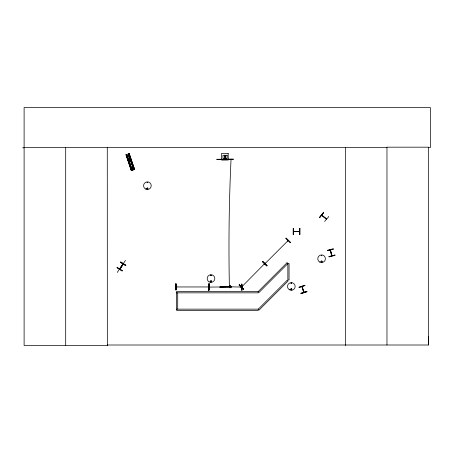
<?xml version="1.0" encoding="UTF-8"?>
<svg xmlns="http://www.w3.org/2000/svg" width="453" height="453" viewBox="0 0 453 453"><rect width="100%" height="100%" fill="white"/><g stroke="black" fill="none" stroke-linecap="round" stroke-linejoin="round"><path stroke-width="0.68" d="M428.232 147.638L430.35 147.638L430.35 107.531L24.111 107.531L24.111 345.469L107.338 345.469L107.282 345.005L428.544 345.005L428.606 336.403M132.74 169.054L132.576 169.682L132.956 169.626L132.616 169.813M119.671 269.025L120.221 268.567M147.072 182.497C148.176 181.698 147.214 183.255 147.191 182.712M147.248 182.457L147.57 182.593L147.293 182.383M147.049 188.448C148.369 189.83 146.891 187.01 147.31 188.895M291.024 283.267C291.97 282.179 291.336 284.541 291.036 283.102M291.511 283.318L291.143 283.267L291.489 283.267M321.268 255.475C322.128 256.534 321.602 254.784 321.443 255.299M321.409 255.611L321.783 255.56L321.437 255.52M321.177 261.608C322.411 260.254 321.573 263.159 321.279 261.426M302.015 287.089L302.349 287.043L302.106 286.477M303.555 291.868L303.855 291.704L303.991 292.31M303.686 292.27L304.025 292.23L302.128 286.534L303.725 292.395M321.681 215.317L326.347 219.099L326.471 218.81M331.698 255.73L330.243 250.039M122.644 264.309L123.148 263.974M210.707 275.192C211.115 276.472 211.426 274.603 210.843 275.096M220.571 286.857L219.903 287.128M122.616 264.292L122.876 264.456M176.121 286.749L176.806 286.743M241.692 287.089L241.075 287.094L241.692 287.304M299.563 231.613L293.516 231.37L294.235 231.613M120.475 262.264L120.657 261.981L125.826 265.277L125.645 265.566L120.481 262.253L125.691 265.492M119.705 268.969L123.125 264.054M119.852 269.139L123.114 264.025M132.961 169.66L132.576 169.847M242.061 286.579C240.645 287.581 242.7 285.481 241.653 286.964L264.631 263.652M264.416 264.218C263.759 263.782 264.682 264.767 264.784 263.799M264.846 263.436L265.413 263.272M264.716 263.912L264.348 264.241M287.983 240.345L287.655 240.979L288.136 240.492M288.068 240.605L264.965 263.708M330.288 249.965L331.726 255.86M210.702 281.115C211.506 282.932 210.69 280.011 211.353 281.313M319.744 217.514L323.584 212.74L323.317 212.525L319.49 217.31L319.756 217.519L323.55 212.712M322.179 215.673L322.208 215.345M325.792 218.657L326.126 218.482M324.603 221.409L328.635 216.783L328.368 216.568M176.806 286.953L176.251 286.715M208.261 286.964L208.386 286.715M208.941 286.959L209.558 287.083M208.878 287.089L231.755 286.857L219.767 287.128M209.473 287.066L208.895 287.332M241.013 287.094L241.613 287.327M299.071 231.37L298.94 231.681M299.546 231.636L293.516 231.647L299.501 231.681M132.769 169.094L132.44 169.173M301.902 286.539L303.736 292.349M285.877 238.267L286.12 238.023L290.481 242.332L290.237 242.57L285.888 238.255L290.299 242.514M241.472 286.811L242.01 286.568M264.195 264.093L264.586 263.697M265.215 263.108L265.045 263.629M287.547 240.781L287.87 240.413M287.7 240.934L288.091 240.537M331.624 255.181L331.998 255.786M265.124 263.108L265.367 263.289M211.092 275.526L210.866 275.231L211.081 275.503M321.336 261.347L321.687 261.256M321.738 215.045L326.471 218.839M321.777 261.925L321.409 261.925M128.222 153.997L128.68 153.844L133.969 169.581M125.894 154.801L129.02 153.748L134.32 169.462M126.653 156.319L129.558 155.339M127.016 157.389L129.92 156.41M127.553 158.98L130.458 158.006M128.029 160.402L130.934 159.422M128.567 161.998L131.472 161.019M130.877 168.844L133.782 167.865M130.549 169.456L134.422 168.154M130.589 169.581L134.462 168.273M132.355 169.19L132.808 169.031M132.644 170.056L133.103 169.898M299.065 287.372L304.897 285.486M303.51 291.721L303.85 291.772M300.973 293.284L306.806 291.398L306.913 291.721L301.075 293.606L300.973 293.284L306.834 291.477M301.069 293.578L306.902 291.698M327.326 250.333L333.261 248.788L333.346 249.116L327.406 250.622L327.321 250.305M327.394 250.594L333.334 249.076M330.458 250.617L330.48 249.846M331.551 255.175L331.919 255.237M328.946 256.653L334.886 255.135M291.234 288.957C292.825 289.733 289.829 289.682 291.421 288.957M224.773 155.368L225.266 155.362M224.337 155.622L225.702 155.611M223.918 159.037L226.302 159.009M216.789 159.28L233.437 159.105M216.789 159.45L233.437 159.275M223.924 159.462L226.307 159.433M208.516 284.133L208.856 284.133L208.895 290.26L208.556 290.265L208.516 284.133L208.584 290.265M241.676 284.133L242.015 284.127L242.055 290.26L241.709 290.26L241.715 284.133M176.189 286.749L176.738 286.743M176.744 286.953L176.189 286.959L208.878 286.959L208.323 286.964M208.323 286.749L208.81 286.715M208.941 287.089L209.496 287.089M209.496 287.298L209.003 287.332M241.098 287.327L241.63 287.304M175.804 289.92L176.143 289.92L176.104 283.788L175.764 283.793L175.804 289.92L175.792 283.793M22.65 147.808L24.111 147.803M24.111 147.638L386.964 147.638M293.499 234.575L293.159 234.575L293.187 228.442L293.499 228.442L293.482 234.575M229.637 285.532L230.266 285.537M229.592 285.617L230.311 285.622M229.614 286.041L230.283 286.047M229.694 287.259L230.367 287.264M229.671 287.683L230.384 287.689M229.716 287.768L230.339 287.774M231.755 286.857L241.608 287.066M231.619 287.128L230.951 286.857M299.626 231.404L298.946 231.613M120.645 262.004L125.809 265.299M117.134 267.508L122.299 270.803M125.47 260.384L120.713 267.61M121.829 265.515L117.27 272.434M322.678 216.041L325.424 218.244M262.587 261.511L267.038 265.775M262.525 261.574L266.885 265.877M239.292 284.807L243.623 289.144M239.099 284.999L243.465 289.308M330.543 249.965L331.981 255.724M330.35 250.452L330.645 250.379M129.173 153.68L134.479 169.411M129.014 153.731L134.292 169.473M128.862 153.788L134.167 169.513L128.799 153.805L129.247 153.658L134.547 169.382L131.194 170.532L125.962 154.779M128.607 153.873L133.912 169.598M130.47 159.813L128.476 153.912L133.726 169.66M130.911 161.121L133.782 169.643M128.737 155.288L130.215 159.898M130.657 161.211L133.601 169.705M133.312 169.801L132.429 170.101M127.338 155.77L128.901 160.356M129.332 161.67L132.219 170.186M127.282 155.792L127.723 157.1M128.165 158.414L128.833 160.379M129.275 161.693L131.704 168.901M127.151 155.838L127.599 157.146M128.04 158.459L128.703 160.424M129.145 161.732L131.574 168.941M126.681 154.535L131.987 170.266M126.97 155.9L127.412 157.208M127.854 158.522L128.516 160.487M128.958 161.795L131.613 169.66M126.472 154.603L128.448 160.509M128.901 161.817L131.54 169.682M131.653 170.379L126.347 154.649L131.58 170.402M126.115 154.728L131.398 170.464M231.041 159.128L231.047 159.297A338.351 59.094 89.5 0 0 229.377 286.381M225.696 155.271L225.713 156.545L224.348 156.562L224.337 155.283M241.76 284.133L241.8 290.26M209.003 283.788L209.043 289.914M208.771 284.133L208.81 290.26M176.019 283.788L176.058 289.92M428.544 345.005L428.544 147.174L386.964 147.174L386.964 345.005M345.379 147.638L345.379 345.469M299.71 228.442L299.71 234.575M293.453 228.442L293.414 234.575M177.706 292.802L177.706 309.144M176.568 309.144L176.568 310.339L258.289 310.339L258.289 309.144L287.185 280.254L288.029 281.092L259.133 309.988L258.289 309.144L176.517 309.144L176.517 292.802M107.276 147.638L107.338 345.469M65.696 147.638L65.696 345.469M220.668 286.319L220.668 286.987L230.854 286.925L230.854 286.392L220.668 286.319M146.874 188.403C147.548 190.509 148.51 186.913 146.874 188.403M210.464 281.262C211.138 283.374 212.1 279.778 210.464 281.262M290.798 289.173C291.472 291.279 292.434 287.683 290.798 289.173M321.058 261.466C321.738 263.572 322.7 259.977 321.058 261.466M117.18 267.434L116.999 267.723L122.163 271.019L122.344 270.73L117.18 267.434M123.222 264.014L120.005 269.116L123.222 264.014M239.32 284.778L239.082 285.022L243.442 289.325L243.68 289.088L239.32 284.778M262.763 261.33L262.434 261.715L266.794 266.019L267.128 265.639L262.763 261.33M287.021 262.757L258.125 291.653L176.404 291.653L176.404 292.842L258.125 292.842L258.125 291.653L258.969 292.496L287.865 263.601L289.054 263.601L289.054 279.948L287.865 279.948L287.865 263.601L287.021 262.757M304.818 285.243L298.991 287.151L299.088 287.451L304.92 285.566L304.818 285.243M334.863 255.056L328.935 256.613L329.008 256.902L334.948 255.384L334.863 255.056M228.165 153.386L221.528 153.454L221.596 160.096L228.238 160.022L228.165 153.386M227.1 155.254L222.933 155.3L222.967 158.363L227.134 158.318L227.1 155.254M225.719 157.14L224.354 157.157L224.365 158.091L225.73 158.08L225.719 157.14M209.263 283.788L208.918 283.788L208.958 289.914L209.297 289.914L209.263 283.788M299.965 228.442L299.626 228.442L299.626 234.575L299.965 234.575L299.937 228.442M145.492 188.992A3.822 3.822 0 0 0 151.228 185.679A3.822 3.822 0 0 0 145.492 182.366A3.822 3.822 0 0 0 145.492 188.992M147.106 189.06A0.595 0.595 0 0 0 148.001 188.544A0.595 0.595 0 0 0 147.106 188.029A0.595 0.595 0 0 0 147.106 189.06M129.298 161.223A0.679 0.679 0 0 0 130.419 160.843A0.679 0.679 0 0 0 129.53 160.068A0.679 0.679 0 0 0 129.298 161.223M209.088 281.857A3.822 3.822 0 0 0 214.818 278.544A3.822 3.822 0 0 0 209.088 275.231A3.822 3.822 0 0 0 209.088 281.857M210.702 281.919A0.595 0.595 0 0 0 211.591 281.409A0.595 0.595 0 0 0 210.702 280.894A0.595 0.595 0 0 0 210.702 281.919M289.416 289.767A3.828 3.828 0 0 0 295.158 286.449A3.828 3.828 0 0 0 289.416 283.131A3.828 3.828 0 0 0 289.416 289.767M291.03 289.829A0.595 0.595 0 0 0 291.919 289.314A0.595 0.595 0 0 0 291.03 288.799A0.595 0.595 0 0 0 291.03 289.829M319.688 262.049A3.817 3.817 0 0 0 325.407 258.742A3.817 3.817 0 0 0 319.688 255.441A3.817 3.817 0 0 0 319.688 262.049M321.296 262.123A0.595 0.595 0 0 0 322.185 261.608A0.595 0.595 0 0 0 321.296 261.092A0.595 0.595 0 0 0 321.296 262.123"/></g></svg>
